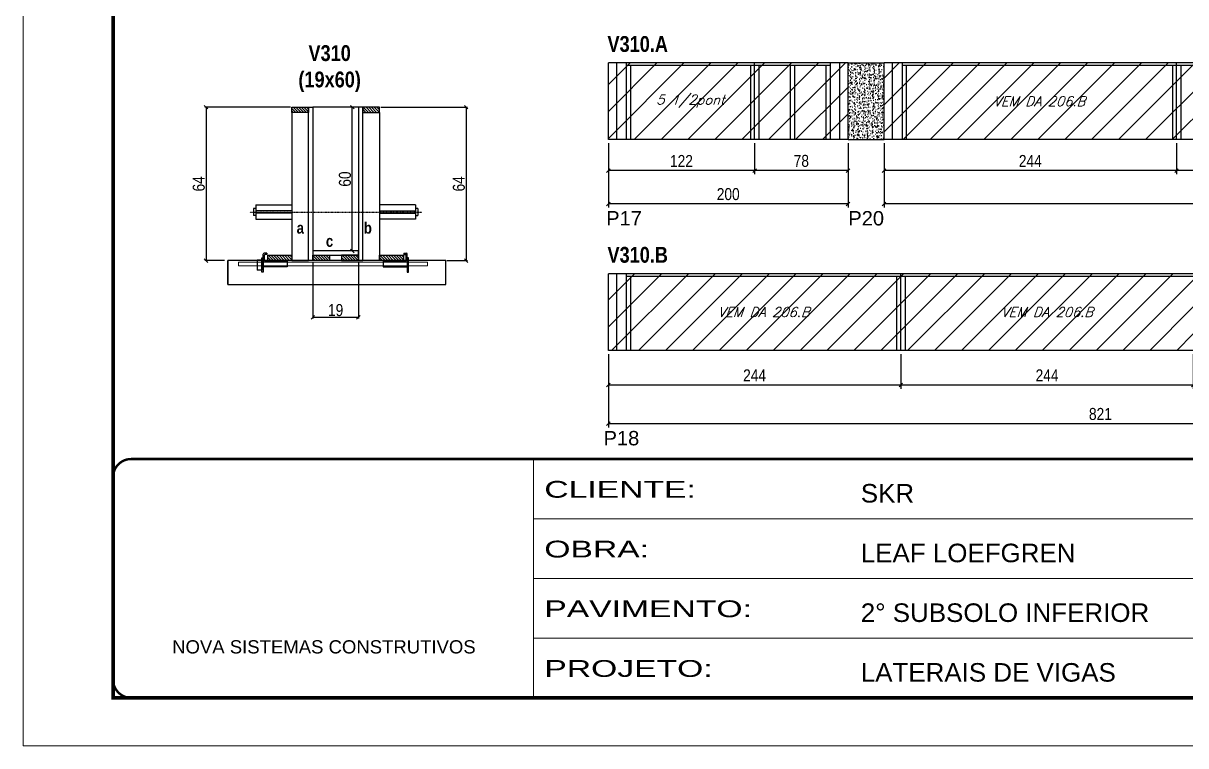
# Model space of a CAD drawing. Extents: x 3309 to 9590, y -2522 to 15424.
# Drawn here: x 3309 to 4279, y 11261 to 11864 of the extents above; entities that cross this region are included whole.
import ezdxf

# ---------------------------------------------------------------- set-up
doc = ezdxf.new("R2010")
doc.units = 0
for name, pattern in [('CONTINUO', [0]), ('DASHED', [0.75, 0.5, -0.25]), ('HIDDEN', [0.375, 0.25, -0.125])]:
    doc.linetypes.add(name, pattern=pattern)
for name, color, linetype in [('5', 5, 'Continuous'), ('barrote', 251, 'Continuous'), ('COTA', 241, 'Continuous'), ('detalhes', 4, 'Continuous'), ('NOMENCLATURA', 7, 'Continuous'), ('Painéis', 200, 'Continuous'), ('presilha', 1, 'Continuous'), ('SARR_2.2x10', 60, 'Continuous'), ('SARR_2.2x7', 40, 'Continuous'), ('SARR_3.5x7', 81, 'Continuous'), ('TENSOR', 3, 'Continuous'), ('texto', 7, 'Continuous')]:
    doc.layers.add(name, color=color, linetype=linetype)
for name, color, linetype, lineweight in [('CONCRETO', 251, 'Continuous', 25), ('Folhas', 255, 'Continuous', 9), ('Hachura', 251, 'Continuous', 9), ('SARRAFO DE PRESSAO', 251, 'DASHED', 9), ('SCO-___-LAJ', 2, 'Continuous', 0)]:
    doc.layers.add(name, color=color, linetype=linetype, lineweight=lineweight)
doc.styles.add('ARIAL', font='arial.ttf')
doc.styles.add('COTA TECNICA', font='techl___.ttf', dxfattribs={"height": 10})
doc.styles.add('COTA TECNICA 2X', font='techl___.ttf', dxfattribs={"height": 10})
doc.styles.add('Romans', font='romans.shx')
doc.styles.get("Standard").update_dxf_attribs({"font": 'arial.ttf'})
doc.styles.add('TECNICA', font='techb___.ttf', dxfattribs={"height": 10})
doc.styles.add('Tecnologia', font='')
doc.styles.get('Tecnologia').set_extended_font_data('Forgotten Futurist')
doc.dimstyles.new('PAINEL', dxfattribs={"dimtxt": 10, "dimasz": 3, "dimexe": 3, "dimexo": 3, "dimgap": 3, "dimtad": 1, "dimdec": 1, "dimzin": 12, "dimdsep": 46, "dimtxsty": 'COTA TECNICA', "dimblk1": 'OBLIQUE', "dimblk2": 'OBLIQUE', "dimsah": 1, "dimcen": 0.9, "dimclrd": 4, "dimclre": 4, "dimclrt": 240, "dimadec": 1, "dimazin": 3, "dimtfac": 1, "dimtdec": 1, "dimtmove": 0, "dimatfit": 3, "dimfxl": 1, "dimtolj": 1, "dimtzin": 12, "dimarcsym": 0})
doc.dimstyles.new('SECAO', dxfattribs={"dimscale": 0.333333, "dimtxt": 5, "dimasz": 9, "dimexe": 3, "dimexo": 3, "dimgap": 3, "dimtad": 1, "dimdec": 1, "dimlfac": 0.5, "dimzin": 12, "dimdsep": 46, "dimtxsty": 'COTA TECNICA 2X', "dimblk1": 'OBLIQUE', "dimblk2": 'OBLIQUE', "dimsah": 1, "dimcen": 0.9, "dimclrd": 4, "dimclre": 4, "dimclrt": 240, "dimadec": 1, "dimazin": 3, "dimtfac": 1, "dimtdec": 1, "dimtmove": 0, "dimatfit": 3, "dimfxl": 1, "dimtolj": 1, "dimtzin": 12, "dimarcsym": 0})
pattern_1 = [(135, (36786.496, -111846.6184), (-1.122532015, -1.122532015), [])]

# ---------------------------------------------------------------- blocks, each defined once
blk = doc.blocks.new('9999999999')
at = {"color": 30, "linetype": 'CONTINUO'}
for p, q in [((98564.56, 34230.21), (98564.56, 34429.45)), ((98564.56, 34379.64), (99583.98, 34379.64)), ((98564.56, 34329.83), (99487.98, 34329.83)), ((98564.56, 34280.02), (99487.98, 34280.02))]:
    blk.add_line(p, q, dxfattribs=at)
at = {"color": 30, "linetype": 'CONTINUO', "const_width": 2}
blk.add_lwpolyline([(99583.98, 34230.21), (99583.98, 34414.45, 0.414214), (99568.98, 34429.45), (98228.98, 34429.45, 0.414214), (98213.98, 34414.45), (98213.98, 34245.21, 0.414214), (98228.98, 34230.21), (99583.98, 34230.21)], format="xyb", dxfattribs=at)
at = {"layer": 'Folhas'}
blk.add_lwpolyline([(98138.98, 34190.21), (99623.98, 34190.21), (99623.98, 35240.21), (98138.98, 35240.21)], close=True, dxfattribs=at)
at = {"layer": 'Folhas', "color": 30, "const_width": 3}
blk.add_lwpolyline([(98213.98, 34230.21), (99583.98, 34230.21), (99583.98, 35200.21), (98213.98, 35200.21)], close=True, dxfattribs=at)
at = {"color": 7, "linetype": 'Continuous', "ltscale": 5, "style": 'ARIAL'}
for s, height, p in [('SKR', 15.483, (98837.68, 34393.13)), ('LEAF LOEFGREN', 15.4829, (98837.68, 34343.32)), ('2° SUBSOLO INFERIOR', 15.4829, (98837.68, 34293.51)), ('NOVA SISTEMAS CONSTRUTIVOS', 11.0592, (98263.19, 34267.21)), ('LATERAIS DE VIGAS', 15.4829, (98837.68, 34243.7))]:
    blk.add_text(s, height=height, dxfattribs=at).set_placement(p)
at = {"layer": 'Folhas', "color": 7, "style": 'Tecnologia', "width": 1.5}
for s, p in [('CLIENTE:', (98573.65, 34397.17)), ('OBRA:', (98573.65, 34347.31)), ('PAVIMENTO:', (98573.65, 34297.5)), ('PROJETO:', (98573.65, 34247.69))]:
    blk.add_text(s, height=14, dxfattribs=at).set_placement(p)
blk = doc.blocks.new('_Oblique')
at = {"color": 0, "linetype": 'ByBlock', "lineweight": -2}
blk.add_line((-0.5, -0.5), (0.5, 0.5), dxfattribs=at)
blk = doc.blocks.new('*D1218')
at = {"layer": 'COTA', "color": 4, "linetype": 'ByBlock', "lineweight": -2, "transparency": 16777216}
for p, q in [((3919.46, 11763.47), (3919.46, 11737.55)), ((3997.46, 11763.47), (3997.46, 11737.55)), ((3997.46, 11740.55), (3919.46, 11740.55))]:
    blk.add_line(p, q, dxfattribs=at)
at = {"layer": 'Defpoints', "color": 0, "linetype": 'ByBlock', "transparency": 16777216}
for p in [(3919.46, 11766.47), (3997.46, 11766.47), (3919.46, 11740.55)]:
    blk.add_point(p, dxfattribs=at)
at = {"layer": 'COTA', "color": 4, "linetype": 'ByBlock', "lineweight": -2, "transparency": 16777216, "xscale": 3, "yscale": 3, "zscale": 3, "rotation": 180}
blk.add_blockref('_Oblique', (3919.46, 11740.55), dxfattribs=at)
at = {"layer": 'COTA', "color": 4, "linetype": 'ByBlock', "lineweight": -2, "transparency": 16777216, "xscale": 3, "yscale": 3, "zscale": 3}
blk.add_blockref('_Oblique', (3997.46, 11740.55), dxfattribs=at)
at = {"layer": 'COTA', "color": 240, "linetype": 'ByBlock', "transparency": 16777216, "insert": (3958.46, 11748.65), "char_height": 10, "attachment_point": 5, "style": 'COTA TECNICA'}
blk.add_mtext('\\A1;78', dxfattribs=at)
blk = doc.blocks.new('*D1219')
at = {"layer": 'COTA', "color": 4, "linetype": 'ByBlock', "lineweight": -2, "transparency": 16777216}
for p, q in [((3797.46, 11763.47), (3797.46, 11737.55)), ((3919.46, 11763.47), (3919.46, 11737.55)), ((3919.46, 11740.55), (3797.46, 11740.55))]:
    blk.add_line(p, q, dxfattribs=at)
at = {"layer": 'Defpoints', "color": 0, "linetype": 'ByBlock', "transparency": 16777216}
for p in [(3797.46, 11766.47), (3919.46, 11766.47), (3797.46, 11740.55)]:
    blk.add_point(p, dxfattribs=at)
at = {"layer": 'COTA', "color": 4, "linetype": 'ByBlock', "lineweight": -2, "transparency": 16777216, "xscale": 3, "yscale": 3, "zscale": 3, "rotation": 180}
blk.add_blockref('_Oblique', (3797.46, 11740.55), dxfattribs=at)
at = {"layer": 'COTA', "color": 4, "linetype": 'ByBlock', "lineweight": -2, "transparency": 16777216, "xscale": 3, "yscale": 3, "zscale": 3}
blk.add_blockref('_Oblique', (3919.46, 11740.55), dxfattribs=at)
at = {"layer": 'COTA', "color": 240, "linetype": 'ByBlock', "transparency": 16777216, "insert": (3858.46, 11748.61), "char_height": 10, "attachment_point": 5, "style": 'COTA TECNICA'}
blk.add_mtext('\\A1;122', dxfattribs=at)
blk = doc.blocks.new('*D1224')
at = {"layer": 'COTA', "color": 4, "linetype": 'ByBlock', "lineweight": -2, "transparency": 16777216}
for p, q in [((3797.46, 11763.47), (3797.46, 11709.84)), ((3997.46, 11763.47), (3997.46, 11709.84)), ((3997.46, 11712.84), (3797.46, 11712.84))]:
    blk.add_line(p, q, dxfattribs=at)
at = {"layer": 'Defpoints', "color": 0, "linetype": 'ByBlock', "transparency": 16777216}
for p in [(3797.46, 11766.47), (3997.46, 11766.47), (3797.46, 11712.84)]:
    blk.add_point(p, dxfattribs=at)
at = {"layer": 'COTA', "color": 4, "linetype": 'ByBlock', "lineweight": -2, "transparency": 16777216, "xscale": 3, "yscale": 3, "zscale": 3, "rotation": 180}
blk.add_blockref('_Oblique', (3797.46, 11712.84), dxfattribs=at)
at = {"layer": 'COTA', "color": 4, "linetype": 'ByBlock', "lineweight": -2, "transparency": 16777216, "xscale": 3, "yscale": 3, "zscale": 3}
blk.add_blockref('_Oblique', (3997.46, 11712.84), dxfattribs=at)
at = {"layer": 'COTA', "color": 240, "linetype": 'ByBlock', "transparency": 16777216, "insert": (3897.46, 11720.94), "char_height": 10, "attachment_point": 5, "style": 'COTA TECNICA'}
blk.add_mtext('\\A1;200', dxfattribs=at)
blk = doc.blocks.new('*D1216')
at = {"layer": 'COTA', "color": 4, "linetype": 'ByBlock', "lineweight": -2, "transparency": 16777216}
for p, q in [((4041.46, 11587.57), (4041.46, 11558.65)), ((4285.46, 11587.57), (4285.46, 11558.65)), ((4285.46, 11561.65), (4041.46, 11561.65))]:
    blk.add_line(p, q, dxfattribs=at)
at = {"layer": 'Defpoints', "color": 0, "linetype": 'ByBlock', "transparency": 16777216}
for p in [(4041.46, 11590.57), (4285.46, 11590.57), (4041.46, 11561.65)]:
    blk.add_point(p, dxfattribs=at)
at = {"layer": 'COTA', "color": 4, "linetype": 'ByBlock', "lineweight": -2, "transparency": 16777216, "xscale": 3, "yscale": 3, "zscale": 3, "rotation": 180}
blk.add_blockref('_Oblique', (4041.46, 11561.65), dxfattribs=at)
at = {"layer": 'COTA', "color": 4, "linetype": 'ByBlock', "lineweight": -2, "transparency": 16777216, "xscale": 3, "yscale": 3, "zscale": 3}
blk.add_blockref('_Oblique', (4285.46, 11561.65), dxfattribs=at)
at = {"layer": 'COTA', "color": 240, "linetype": 'ByBlock', "transparency": 16777216, "insert": (4163.46, 11569.73), "char_height": 10, "attachment_point": 5, "style": 'COTA TECNICA'}
blk.add_mtext('\\A1;244', dxfattribs=at)
blk = doc.blocks.new('*D1217')
at = {"layer": 'COTA', "color": 4, "linetype": 'ByBlock', "lineweight": -2, "transparency": 16777216}
for p, q in [((3797.46, 11587.57), (3797.46, 11558.65)), ((4041.46, 11587.57), (4041.46, 11558.65)), ((4041.46, 11561.65), (3797.46, 11561.65))]:
    blk.add_line(p, q, dxfattribs=at)
at = {"layer": 'Defpoints', "color": 0, "linetype": 'ByBlock', "transparency": 16777216}
for p in [(3797.46, 11590.57), (4041.46, 11590.57), (3797.46, 11561.65)]:
    blk.add_point(p, dxfattribs=at)
at = {"layer": 'COTA', "color": 4, "linetype": 'ByBlock', "lineweight": -2, "transparency": 16777216, "xscale": 3, "yscale": 3, "zscale": 3, "rotation": 180}
blk.add_blockref('_Oblique', (3797.46, 11561.65), dxfattribs=at)
at = {"layer": 'COTA', "color": 4, "linetype": 'ByBlock', "lineweight": -2, "transparency": 16777216, "xscale": 3, "yscale": 3, "zscale": 3}
blk.add_blockref('_Oblique', (4041.46, 11561.65), dxfattribs=at)
at = {"layer": 'COTA', "color": 240, "linetype": 'ByBlock', "transparency": 16777216, "insert": (3919.46, 11569.73), "char_height": 10, "attachment_point": 5, "style": 'COTA TECNICA'}
blk.add_mtext('\\A1;244', dxfattribs=at)
blk = doc.blocks.new('*D1220')
at = {"layer": 'COTA', "color": 4, "linetype": 'ByBlock', "lineweight": -2, "transparency": 16777216}
for p, q in [((3797.46, 11587.57), (3797.46, 11526.38)), ((4618.46, 11587.57), (4618.46, 11526.38)), ((4618.46, 11529.38), (3797.46, 11529.38))]:
    blk.add_line(p, q, dxfattribs=at)
at = {"layer": 'Defpoints', "color": 0, "linetype": 'ByBlock', "transparency": 16777216}
for p in [(3797.46, 11590.57), (4618.46, 11590.57), (3797.46, 11529.38)]:
    blk.add_point(p, dxfattribs=at)
at = {"layer": 'COTA', "color": 4, "linetype": 'ByBlock', "lineweight": -2, "transparency": 16777216, "xscale": 3, "yscale": 3, "zscale": 3, "rotation": 180}
blk.add_blockref('_Oblique', (3797.46, 11529.38), dxfattribs=at)
at = {"layer": 'COTA', "color": 4, "linetype": 'ByBlock', "lineweight": -2, "transparency": 16777216, "xscale": 3, "yscale": 3, "zscale": 3}
blk.add_blockref('_Oblique', (4618.46, 11529.38), dxfattribs=at)
at = {"layer": 'COTA', "color": 240, "linetype": 'ByBlock', "transparency": 16777216, "insert": (4207.96, 11537.48), "char_height": 10, "attachment_point": 5, "style": 'COTA TECNICA'}
blk.add_mtext('\\A1;821', dxfattribs=at)
blk = doc.blocks.new('*D1225')
at = {"layer": 'COTA', "color": 4, "lineweight": -2, "transparency": 16777216}
for p, q in [((3550.96, 11664.55), (3550.96, 11617.08)), ((3588.96, 11664.55), (3588.96, 11617.08)), ((3588.96, 11618.08), (3550.96, 11618.08))]:
    blk.add_line(p, q, dxfattribs=at)
at = {"layer": 'Defpoints', "color": 0, "transparency": 16777216}
for p in [(3550.96, 11665.55), (3588.96, 11665.55), (3550.96, 11618.08)]:
    blk.add_point(p, dxfattribs=at)
at = {"layer": 'COTA', "color": 4, "lineweight": -2, "transparency": 16777216, "xscale": 3, "yscale": 3, "zscale": 3, "rotation": 180}
blk.add_blockref('_Oblique', (3550.96, 11618.08), dxfattribs=at)
at = {"layer": 'COTA', "color": 4, "lineweight": -2, "transparency": 16777216, "xscale": 3, "yscale": 3, "zscale": 3}
blk.add_blockref('_Oblique', (3588.96, 11618.08), dxfattribs=at)
at = {"layer": 'COTA', "color": 240, "transparency": 16777216, "insert": (3569.96, 11624.17), "char_height": 10, "attachment_point": 5, "style": 'COTA TECNICA 2X'}
blk.add_mtext('\\A1;19', dxfattribs=at)
blk = doc.blocks.new('PRESILHA METÁLICA 1')
at = {"layer": 'presilha'}
for p, q in [((6, 15.5), (7.5, 15.5)), ((6, -2.5), (6, 15.5)), ((7.5, 10.6), (7.5, 19.9)), ((7.5, 15.5), (7.5, -2.5)), ((12, 21), (8.6, 21)), ((9, 11.6), (9, 18.9)), ((12, 19.5), (9.6, 19.5)), ((12, 21), (12, 19.5)), ((0, 13), (6, 13)), ((0, 13), (0, 0)), ((6, 0), (0, 0)), ((6, 13), (6, 0)), ((37.5, 4.1), (7.5, 4.1)), ((37.5, 11), (9.6, 11)), ((37.5, 11), (37.5, 4.1)), ((7.5, -2.5), (6, -2.5))]:
    blk.add_line(p, q, dxfattribs=at)
for centre, radius, start, end in [((8.6, 19.9), 1.14, 90, 180), ((9.6, 18.9), 0.57, 90, 180), ((9.6, 11.6), 0.57, 180, 270)]:
    blk.add_arc(centre, radius, start, end, dxfattribs=at)
blk = doc.blocks.new('PRESILHA METÁLICA 2')
at = {"layer": 'presilha'}
for p, q in [((-5.2, 23.5), (-5.2, 22)), ((-5.2, 23.5), (-1.9, 23.5)), ((-5.2, 22), (-2.8, 22)), ((-2.2, 14.1), (-2.2, 21.4)), ((0.8, 18), (-0.8, 18)), ((-0.8, 18), (-0.8, 0)), ((-0.8, 14.6), (-0.8, 22.4)), ((0.8, 0), (0.8, 18)), ((-30.8, 13.5), (-30.8, 6.6)), ((-30.8, 13.5), (-2.8, 13.5)), ((-30.8, 6.6), (-0.8, 6.6)), ((-0.8, 0), (0.8, 0))]:
    blk.add_line(p, q, dxfattribs=at)
for centre, radius, start, end in [((-2.8, 21.4), 0.57, 0, 90), ((-1.9, 22.4), 1.14, 0, 90), ((-2.8, 14.1), 0.57, 270, 0)]:
    blk.add_arc(centre, radius, start, end, dxfattribs=at)
blk = doc.blocks.new('*D1226')
at = {"layer": 'COTA', "color": 4, "lineweight": -2, "transparency": 16777216}
for p, q in [((3532.36, 11793.55), (3460.91, 11793.55)), ((3461.91, 11793.55), (3461.91, 11665.55)), ((3477.14, 11665.55), (3460.91, 11665.55))]:
    blk.add_line(p, q, dxfattribs=at)
at = {"layer": 'Defpoints', "color": 0, "transparency": 16777216}
for p in [(3533.36, 11793.55), (3461.91, 11665.55), (3478.14, 11665.55)]:
    blk.add_point(p, dxfattribs=at)
at = {"layer": 'COTA', "color": 4, "lineweight": -2, "transparency": 16777216, "xscale": 3, "yscale": 3, "zscale": 3}
for p, rotation in [((3461.91, 11793.55), 90), ((3461.91, 11665.55), 270)]:
    blk.add_blockref('_Oblique', p, dxfattribs=dict(at, rotation=rotation))
at = {"layer": 'COTA', "color": 240, "transparency": 16777216, "insert": (3455.81, 11729.55), "char_height": 10, "attachment_point": 5, "rotation": 90, "style": 'COTA TECNICA 2X'}
blk.add_mtext('\\A1;64', dxfattribs=at)
blk = doc.blocks.new('*D1227')
at = {"layer": 'COTA', "color": 4, "lineweight": -2, "transparency": 16777216}
for p, q in [((3607.56, 11793.55), (3679.88, 11793.55)), ((3678.88, 11793.55), (3678.88, 11665.55)), ((3662.77, 11665.55), (3679.88, 11665.55))]:
    blk.add_line(p, q, dxfattribs=at)
at = {"layer": 'Defpoints', "color": 0, "transparency": 16777216}
for p in [(3606.56, 11793.55), (3661.77, 11665.55), (3678.88, 11665.55)]:
    blk.add_point(p, dxfattribs=at)
at = {"layer": 'COTA', "color": 4, "lineweight": -2, "transparency": 16777216, "xscale": 3, "yscale": 3, "zscale": 3}
for p, rotation in [((3678.88, 11793.55), 90), ((3678.88, 11665.55), 270)]:
    blk.add_blockref('_Oblique', p, dxfattribs=dict(at, rotation=rotation))
at = {"layer": 'COTA', "color": 240, "transparency": 16777216, "insert": (3672.77, 11729.55), "char_height": 10, "attachment_point": 5, "rotation": 90, "style": 'COTA TECNICA 2X'}
blk.add_mtext('\\A1;64', dxfattribs=at)
blk = doc.blocks.new('*D1228')
at = {"layer": 'COTA', "color": 4, "lineweight": -2, "transparency": 16777216}
for p, q in [((3587.96, 11793.55), (3582.88, 11793.55)), ((3583.88, 11673.55), (3583.88, 11793.55)), ((3587.96, 11673.55), (3582.88, 11673.55))]:
    blk.add_line(p, q, dxfattribs=at)
at = {"layer": 'Defpoints', "color": 0, "transparency": 16777216}
for p in [(3583.88, 11793.55), (3588.96, 11793.55), (3588.96, 11673.55)]:
    blk.add_point(p, dxfattribs=at)
at = {"layer": 'COTA', "color": 4, "lineweight": -2, "transparency": 16777216, "xscale": 3, "yscale": 3, "zscale": 3}
for p, rotation in [((3583.88, 11793.55), 90), ((3583.88, 11673.55), 270)]:
    blk.add_blockref('_Oblique', p, dxfattribs=dict(at, rotation=rotation))
at = {"layer": 'COTA', "color": 240, "transparency": 16777216, "insert": (3577.78, 11733.55), "char_height": 10, "attachment_point": 5, "rotation": 90, "style": 'COTA TECNICA 2X'}
blk.add_mtext('\\A1;60', dxfattribs=at)
blk = doc.blocks.new('*D1229')
at = {"layer": 'COTA', "color": 4, "linetype": 'ByBlock', "lineweight": -2, "transparency": 16777216}
for p, q in [((4271.46, 11763.47), (4271.46, 11737.55)), ((4515.46, 11763.47), (4515.46, 11737.55)), ((4515.46, 11740.55), (4271.46, 11740.55))]:
    blk.add_line(p, q, dxfattribs=at)
at = {"layer": 'Defpoints', "color": 0, "linetype": 'ByBlock', "transparency": 16777216}
for p in [(4271.46, 11766.47), (4515.46, 11766.47), (4271.46, 11740.55)]:
    blk.add_point(p, dxfattribs=at)
at = {"layer": 'COTA', "color": 4, "linetype": 'ByBlock', "lineweight": -2, "transparency": 16777216, "xscale": 3, "yscale": 3, "zscale": 3, "rotation": 180}
blk.add_blockref('_Oblique', (4271.46, 11740.55), dxfattribs=at)
at = {"layer": 'COTA', "color": 4, "linetype": 'ByBlock', "lineweight": -2, "transparency": 16777216, "xscale": 3, "yscale": 3, "zscale": 3}
blk.add_blockref('_Oblique', (4515.46, 11740.55), dxfattribs=at)
at = {"layer": 'COTA', "color": 240, "linetype": 'ByBlock', "transparency": 16777216, "insert": (4393.46, 11748.62), "char_height": 10, "attachment_point": 5, "style": 'COTA TECNICA'}
blk.add_mtext('\\A1;244', dxfattribs=at)
blk = doc.blocks.new('*D1230')
at = {"layer": 'COTA', "color": 4, "linetype": 'ByBlock', "lineweight": -2, "transparency": 16777216}
for p, q in [((4027.46, 11763.47), (4027.46, 11737.55)), ((4271.46, 11763.47), (4271.46, 11737.55)), ((4271.46, 11740.55), (4027.46, 11740.55))]:
    blk.add_line(p, q, dxfattribs=at)
at = {"layer": 'Defpoints', "color": 0, "linetype": 'ByBlock', "transparency": 16777216}
for p in [(4027.46, 11766.47), (4271.46, 11766.47), (4027.46, 11740.55)]:
    blk.add_point(p, dxfattribs=at)
at = {"layer": 'COTA', "color": 4, "linetype": 'ByBlock', "lineweight": -2, "transparency": 16777216, "xscale": 3, "yscale": 3, "zscale": 3, "rotation": 180}
blk.add_blockref('_Oblique', (4027.46, 11740.55), dxfattribs=at)
at = {"layer": 'COTA', "color": 4, "linetype": 'ByBlock', "lineweight": -2, "transparency": 16777216, "xscale": 3, "yscale": 3, "zscale": 3}
blk.add_blockref('_Oblique', (4271.46, 11740.55), dxfattribs=at)
at = {"layer": 'COTA', "color": 240, "linetype": 'ByBlock', "transparency": 16777216, "insert": (4149.46, 11748.62), "char_height": 10, "attachment_point": 5, "style": 'COTA TECNICA'}
blk.add_mtext('\\A1;244', dxfattribs=at)
blk = doc.blocks.new('*D1231')
at = {"layer": 'COTA', "color": 4, "linetype": 'ByBlock', "lineweight": -2, "transparency": 16777216}
for p, q in [((4027.46, 11763.47), (4027.46, 11709.84)), ((4604.46, 11763.47), (4604.46, 11709.84)), ((4604.46, 11712.84), (4027.46, 11712.84))]:
    blk.add_line(p, q, dxfattribs=at)
at = {"layer": 'Defpoints', "color": 0, "linetype": 'ByBlock', "transparency": 16777216}
for p in [(4027.46, 11766.47), (4604.46, 11766.47), (4027.46, 11712.84)]:
    blk.add_point(p, dxfattribs=at)
at = {"layer": 'COTA', "color": 4, "linetype": 'ByBlock', "lineweight": -2, "transparency": 16777216, "xscale": 3, "yscale": 3, "zscale": 3, "rotation": 180}
blk.add_blockref('_Oblique', (4027.46, 11712.84), dxfattribs=at)
at = {"layer": 'COTA', "color": 4, "linetype": 'ByBlock', "lineweight": -2, "transparency": 16777216, "xscale": 3, "yscale": 3, "zscale": 3}
blk.add_blockref('_Oblique', (4604.46, 11712.84), dxfattribs=at)
at = {"layer": 'COTA', "color": 240, "linetype": 'ByBlock', "transparency": 16777216, "insert": (4315.96, 11720.95), "char_height": 10, "attachment_point": 5, "style": 'COTA TECNICA'}
blk.add_mtext('\\A1;577', dxfattribs=at)

msp = doc.modelspace()

# ---------------------------------------------------------------- hatches: boundary and pattern name
at = {"layer": 'COTA'}
h = msp.add_hatch(dxfattribs=at)
h.set_pattern_fill('AR-CONC', color=256, scale=0.03)
h.paths.add_polyline_path([(4027.46, 11830.47), (3997.46, 11830.47), (3997.46, 11766.47), (4027.46, 11766.47)])
at = {"layer": 'Hachura', "linetype": 'ByBlock'}
h = msp.add_hatch(dxfattribs=at)
h.set_pattern_fill('ANSI31', color=256, scale=5)
h.paths.add_polyline_path([(4478.47, 12218.41), (4234.47, 12218.41), (4234.47, 12154.41), (4478.47, 12154.41)])
h.paths.add_polyline_path([(4271.46, 11830.47), (4027.46, 11830.47), (4027.46, 11766.47), (4271.46, 11766.47)])
h.paths.add_polyline_path([(4515.46, 11830.47), (4271.46, 11830.47), (4271.46, 11766.47), (4515.46, 11766.47)])
h.paths.add_polyline_path([(4618.46, 11654.57), (4374.46, 11654.57), (4374.46, 11590.57), (4618.46, 11590.57)])
h.paths.add_polyline_path([(4285.46, 11654.57), (4041.46, 11654.57), (4041.46, 11590.57), (4285.46, 11590.57)])
h.paths.add_polyline_path([(4041.46, 11654.57), (3797.46, 11654.57), (3797.46, 11590.57), (4041.46, 11590.57)])
h = msp.add_hatch(dxfattribs=at)
h.set_pattern_fill('ANSI31', color=256, scale=5)
h.paths.add_polyline_path([(3919.46, 11766.47), (3919.46, 11830.47), (3797.46, 11830.47), (3797.46, 11766.47)])
h.paths.add_polyline_path([(3997.46, 11766.47), (3997.46, 11830.47), (3919.46, 11830.47), (3919.46, 11766.47)])
at = {"layer": 'SARR_2.2x10'}
h = msp.add_hatch(dxfattribs=at)
h.set_pattern_fill('ANSI31', color=256, scale=0.5, angle=90)
h.set_pattern_definition([(135, (36706.896, -111846.6184), (-1.122532015, -1.122532015), [])])
h.paths.add_polyline_path([(3513.36, 11669.95), (3513.36, 11665.55), (3533.36, 11665.55), (3533.36, 11669.95)])
h = msp.add_hatch(dxfattribs=at)
h.set_pattern_fill('ANSI31', color=256, scale=0.5, angle=90)
h.set_pattern_definition([(135, (36800.096, -111846.6184), (-1.122532015, -1.122532015), [])])
h.paths.add_polyline_path([(3606.56, 11669.95), (3606.56, 11665.55), (3626.56, 11665.55), (3626.56, 11669.95)])
at = {"layer": 'SARR_2.2x7'}
h = msp.add_hatch(dxfattribs=at)
h.set_pattern_fill('ANSI31', color=256, scale=0.5, angle=90)
h.set_pattern_definition([(135, (36720.896, -111723.0184), (-1.122532015, -1.122532015), [])])
h.paths.add_polyline_path([(3547.36, 11793.55), (3547.36, 11789.15), (3533.36, 11789.15), (3533.36, 11793.55)])
h = msp.add_hatch(dxfattribs=at)
h.set_pattern_fill('ANSI31', color=256, scale=0.5, angle=90)
h.set_pattern_definition([(135, (36700.896, -111723.0184), (-1.122532015, -1.122532015), [])])
h.paths.add_polyline_path([(3592.56, 11793.55), (3592.56, 11789.15), (3606.56, 11789.15), (3606.56, 11793.55)])
h = msp.add_hatch(dxfattribs=at)
h.set_pattern_fill('ANSI31', color=256, scale=0.5, angle=90)
h.set_pattern_definition(pattern_1)
h.paths.add_polyline_path([(3564.96, 11665.55), (3564.96, 11669.95), (3550.96, 11669.95), (3550.96, 11665.55)])
h = msp.add_hatch(dxfattribs=at)
h.set_pattern_fill('ANSI31', color=256, scale=0.5, angle=90)
h.set_pattern_definition(pattern_1)
h.paths.add_polyline_path([(3574.96, 11669.95), (3574.96, 11665.55), (3588.96, 11665.55), (3588.96, 11669.95)])

# ---------------------------------------------------------------- linework, layer by layer
at = {"ltscale": 3}
for p, q in [((3501.36, 11709), (3501.36, 11703)), ((3503.36, 11709), (3501.36, 11709)), ((3503.36, 11712), (3503.36, 11700)), ((3503.36, 11712), (3533.36, 11712)), ((3533.36, 11707), (3503.36, 11707)), ((3636.56, 11712), (3606.56, 11712)), ((3606.56, 11707), (3636.56, 11707)), ((3636.56, 11712), (3636.56, 11700)), ((3638.56, 11709), (3636.56, 11709)), ((3638.56, 11709), (3638.56, 11703)), ((3503.36, 11703), (3501.36, 11703)), ((3533.36, 11705), (3503.36, 11705)), ((3503.36, 11700), (3533.36, 11700)), ((3606.56, 11705), (3636.56, 11705)), ((3636.56, 11700), (3606.56, 11700)), ((3636.56, 11703), (3638.56, 11703))]:
    msp.add_line(p, q, dxfattribs=at)
at = {"layer": 'barrote'}
msp.add_lwpolyline([(3479.9, 11645.55), (3661.82, 11645.55), (3661.82, 11665.55), (3479.9, 11665.55)], close=True, dxfattribs=at)
at = {"layer": 'CONCRETO', "linetype": 'Continuous'}
msp.add_line((3588.96, 11793.55), (3550.96, 11793.55), dxfattribs=at)
at = {"layer": 'COTA'}
for p, q in [((3997.46, 11830.47), (4027.46, 11830.47)), ((3997.46, 11766.47), (4027.46, 11766.47))]:
    msp.add_line(p, q, dxfattribs=at)
at = {"layer": 'detalhes', "color": 250}
msp.add_line((3479.9, 11645.55), (3479.9, 11665.55), dxfattribs=at)
at = {"layer": 'Painéis', "linetype": 'ByBlock'}
for p, q in [((3997.46, 11830.47), (3797.46, 11830.47)), ((3797.46, 11766.47), (3797.46, 11830.47)), ((3919.46, 11766.47), (3919.46, 11830.47)), ((3997.46, 11766.47), (3997.46, 11830.47)), ((4604.46, 11830.47), (4027.46, 11830.47)), ((4027.46, 11766.47), (4027.46, 11830.47)), ((4271.46, 11766.47), (4271.46, 11830.47)), ((3997.46, 11766.47), (3797.46, 11766.47)), ((4604.46, 11766.47), (4027.46, 11766.47)), ((4618.46, 11654.57), (3797.46, 11654.57)), ((3797.46, 11590.57), (3797.46, 11654.57)), ((4041.46, 11590.57), (4041.46, 11654.57)), ((4618.46, 11590.57), (3797.46, 11590.57))]:
    msp.add_line(p, q, dxfattribs=at)
at = {"layer": 'Painéis', "linetype": 'Continuous'}
for points in [[(3547.36, 11665.55), (3547.36, 11793.55), (3550.96, 11793.55), (3550.96, 11665.55)], [(3592.56, 11665.55), (3592.56, 11793.55), (3588.96, 11793.55), (3588.96, 11665.55)], [(3588.96, 11673.55), (3550.96, 11673.55), (3550.96, 11669.95), (3588.96, 11669.95)]]:
    msp.add_lwpolyline(points, close=True, dxfattribs=at)
at = {"layer": 'SARR_2.2x10'}
for points in [[(3513.36, 11669.95), (3533.36, 11669.95), (3533.36, 11665.55), (3513.36, 11665.55)], [(3606.56, 11669.95), (3626.56, 11669.95), (3626.56, 11665.55), (3606.56, 11665.55)]]:
    msp.add_lwpolyline(points, close=True, dxfattribs=at)
at = {"layer": 'SARR_2.2x7', "linetype": 'Continuous'}
for p, q in [((3804.46, 11766.47), (3804.46, 11830.47)), ((3919.46, 11828.27), (3812.46, 11828.27)), ((3982.46, 11828.27), (3919.46, 11828.27)), ((3990.46, 11766.47), (3990.46, 11830.47)), ((4034.46, 11766.47), (4034.46, 11830.47)), ((4271.46, 11828.27), (4042.46, 11828.27)), ((4515.46, 11828.27), (4271.46, 11828.27)), ((3804.46, 11590.57), (3804.46, 11654.57)), ((4041.46, 11652.37), (3812.46, 11652.37)), ((4285.46, 11652.37), (4041.46, 11652.37))]:
    msp.add_line(p, q, dxfattribs=at)
at = {"layer": 'SARR_2.2x7', "elevation": 0}
for points in [[(3533.36, 11793.55), (3547.36, 11793.55), (3547.36, 11789.15), (3533.36, 11789.15)], [(3606.56, 11793.55), (3592.56, 11793.55), (3592.56, 11789.15), (3606.56, 11789.15)]]:
    msp.add_lwpolyline(points, close=True, dxfattribs=at)
at = {"layer": 'SARR_2.2x7'}
for points in [[(3550.96, 11669.95), (3564.96, 11669.95), (3564.96, 11665.55), (3550.96, 11665.55)], [(3588.96, 11669.95), (3574.96, 11669.95), (3574.96, 11665.55), (3588.96, 11665.55)]]:
    msp.add_lwpolyline(points, close=True, dxfattribs=at)
at = {"layer": 'SARR_3.5x7'}
for p, q in [((3812.46, 11830.47), (3812.46, 11766.47)), ((3815.96, 11828.27), (3815.96, 11766.47)), ((3915.96, 11828.27), (3915.96, 11766.47)), ((3922.96, 11828.27), (3922.96, 11766.47)), ((3949.23, 11828.27), (3949.23, 11766.47)), ((3952.73, 11828.27), (3952.73, 11766.47)), ((3978.96, 11828.27), (3978.96, 11766.47)), ((3982.46, 11830.47), (3982.46, 11766.47)), ((4042.46, 11830.47), (4042.46, 11766.47)), ((4045.96, 11828.27), (4045.96, 11766.47)), ((4267.96, 11828.27), (4267.96, 11766.47)), ((4274.96, 11828.27), (4274.96, 11766.47)), ((3812.46, 11654.57), (3812.46, 11590.57)), ((3815.96, 11652.37), (3815.96, 11590.57)), ((4037.96, 11652.37), (4037.96, 11590.57)), ((4044.96, 11652.37), (4044.96, 11590.57))]:
    msp.add_line(p, q, dxfattribs=at)
for points in [[(3547.36, 11789.15), (3533.36, 11789.15), (3533.36, 11665.55), (3547.36, 11665.55)], [(3592.56, 11789.15), (3606.56, 11789.15), (3606.56, 11665.55), (3592.56, 11665.55)]]:
    msp.add_lwpolyline(points, close=True, dxfattribs=at)
at = {"layer": 'SCO-___-LAJ', "color": 1}
msp.add_lwpolyline([(3488.9, 11664.22), (3646.74, 11664.22), (3646.74, 11661.02), (3488.9, 11661.02)], close=True, dxfattribs=at)
at = {"layer": 'TENSOR', "linetype": 'HIDDEN', "ltscale": 0.5}
msp.add_line((3498.36, 11706), (3641.86, 11706), dxfattribs=at)

# ---------------------------------------------------------------- block references
at = {"layer": 'presilha', "xscale": 0.6666666666666666, "yscale": 0.6666666666666666, "zscale": 0.6666666666666666}
for name, p in [('PRESILHA METÁLICA 1', (3504.49, 11657.58)), ('PRESILHA METÁLICA 2', (3630.24, 11655.92))]:
    msp.add_blockref(name, p, dxfattribs=at)
at = {"layer": 'SARRAFO DE PRESSAO', "color": 6, "linetype": 'ByBlock'}
msp.add_blockref('9999999999', (-94829.61, -22929.5), dxfattribs=at)

# ---------------------------------------------------------------- texts
at = {"layer": '5', "linetype": 'Continuous'}
for s, rotation, p in [('P17', 0.00004, (3795.67, 11694.83)), ('P20', 0.00004, (3997.64, 11694.83)), ('P18', 359.99996, (3793.46, 11511.37))]:
    msp.add_text(s, height=12, rotation=rotation, dxfattribs=at).set_placement(p)
at = {"layer": 'detalhes', "style": 'TECNICA'}
for s, p in [('b', (3593.46, 11687.98)), ('a', (3537.48, 11687.99)), ('c', (3561.85, 11677.02))]:
    msp.add_text(s, height=9.6, dxfattribs=at).set_placement(p)
at = {"layer": 'NOMENCLATURA', "style": 'TECNICA'}
for s, p in [('V310.A', (3796.75, 11839.65)), ('V310.B', (3796.75, 11663.75))]:
    msp.add_text(s, height=13.2, dxfattribs=at).set_placement(p)
at = {"layer": 'NOMENCLATURA', "insert": (3564.96, 11845.25), "char_height": 13.2, "attachment_point": 2, "style": 'TECNICA'}
msp.add_mtext_dynamic_manual_height_columns('V310\\P(19x60)', width=300.2766, gutter_width=1, heights=[0], dxfattribs=at)
at = {"layer": 'texto', "color": 2, "char_height": 8, "attachment_point": 5, "style": 'Romans'}
for s, insert in [('{\\Q19;\\C256;5 1/2pont}', (3865.96, 11798.47)), ('{\\Q19;\\C256;VEM DA 206.B}', (4156.96, 11798.47)), ('{\\Q19;\\C256;VEM DA 206.B}', (3926.96, 11622.57)), ('{\\Q19;\\C256;VEM DA 206.B}', (4163.46, 11622.57))]:
    msp.add_mtext(s, dxfattribs=dict(at, insert=insert))

# ---------------------------------------------------------------- dimensions: what is measured, and where the dimension line sits
at = {"layer": 'COTA'}
for base, p1, p2, picture, middle in [((3461.91, 11665.55, 0), (3533.36, 11793.55), (3478.14, 11665.55, 0), '*D1226', (3455.81, 11729.55, 0)), ((3583.88, 11793.55), (3588.96, 11673.55), (3588.96, 11793.55), '*D1228', (3577.78, 11733.55)), ((3678.88, 11665.55, 0), (3606.56, 11793.55), (3661.77, 11665.55, 0), '*D1227', (3672.77, 11729.55, 0))]:
    dim = msp.add_linear_dim(base=base, p1=p1, p2=p2, angle=90, dimstyle='SECAO', dxfattribs=at)
    dim.commit()
    dim.dimension.update_dxf_attribs({"geometry": picture, "text_midpoint": middle})
at = {"layer": 'COTA', "linetype": 'ByBlock'}
for base, p1, p2, picture, middle in [((3797.46, 11740.55), (3919.46, 11766.47), (3797.46, 11766.47), '*D1219', (3858.46, 11748.61)), ((4027.46, 11740.55), (4271.46, 11766.47), (4027.46, 11766.47), '*D1230', (4149.46, 11748.62)), ((3797.46, 11561.65), (4041.46, 11590.57), (3797.46, 11590.57), '*D1217', (3919.46, 11569.73))]:
    dim = msp.add_linear_dim(base=base, p1=p1, p2=p2, angle=180, dimstyle='PAINEL', override={"dimtmove": 1}, dxfattribs=at)
    dim.commit()
    dim.dimension.update_dxf_attribs({"geometry": picture, "text_midpoint": middle})
for base, p1, p2, picture, middle in [((3797.46, 11712.84), (3997.46, 11766.47), (3797.46, 11766.47), '*D1224', (3897.46, 11720.94)), ((3919.46, 11740.55), (3997.46, 11766.47), (3919.46, 11766.47), '*D1218', (3958.46, 11748.65)), ((4027.46, 11712.84), (4604.46, 11766.47), (4027.46, 11766.47), '*D1231', (4315.96, 11720.95)), ((4271.46, 11740.55), (4515.46, 11766.47), (4271.46, 11766.47), '*D1229', (4393.46, 11748.62)), ((3797.46, 11529.38), (4618.46, 11590.57), (3797.46, 11590.57), '*D1220', (4207.96, 11537.48)), ((4041.46, 11561.65), (4285.46, 11590.57), (4041.46, 11590.57), '*D1216', (4163.46, 11569.73))]:
    dim = msp.add_linear_dim(base=base, p1=p1, p2=p2, angle=180, dimstyle='PAINEL', dxfattribs=at)
    dim.commit()
    dim.dimension.update_dxf_attribs({"geometry": picture, "text_midpoint": middle})
at = {"layer": 'COTA'}
dim = msp.add_linear_dim(base=(3550.96, 11618.08), p1=(3588.96, 11665.55), p2=(3550.96, 11665.55), angle=180, dimstyle='SECAO', dxfattribs=at)
dim.commit()
dim.dimension.update_dxf_attribs({"geometry": '*D1225', "text_midpoint": (3569.96, 11618.08), "dimtype": 160})

doc.saveas('drawing.dxf')
